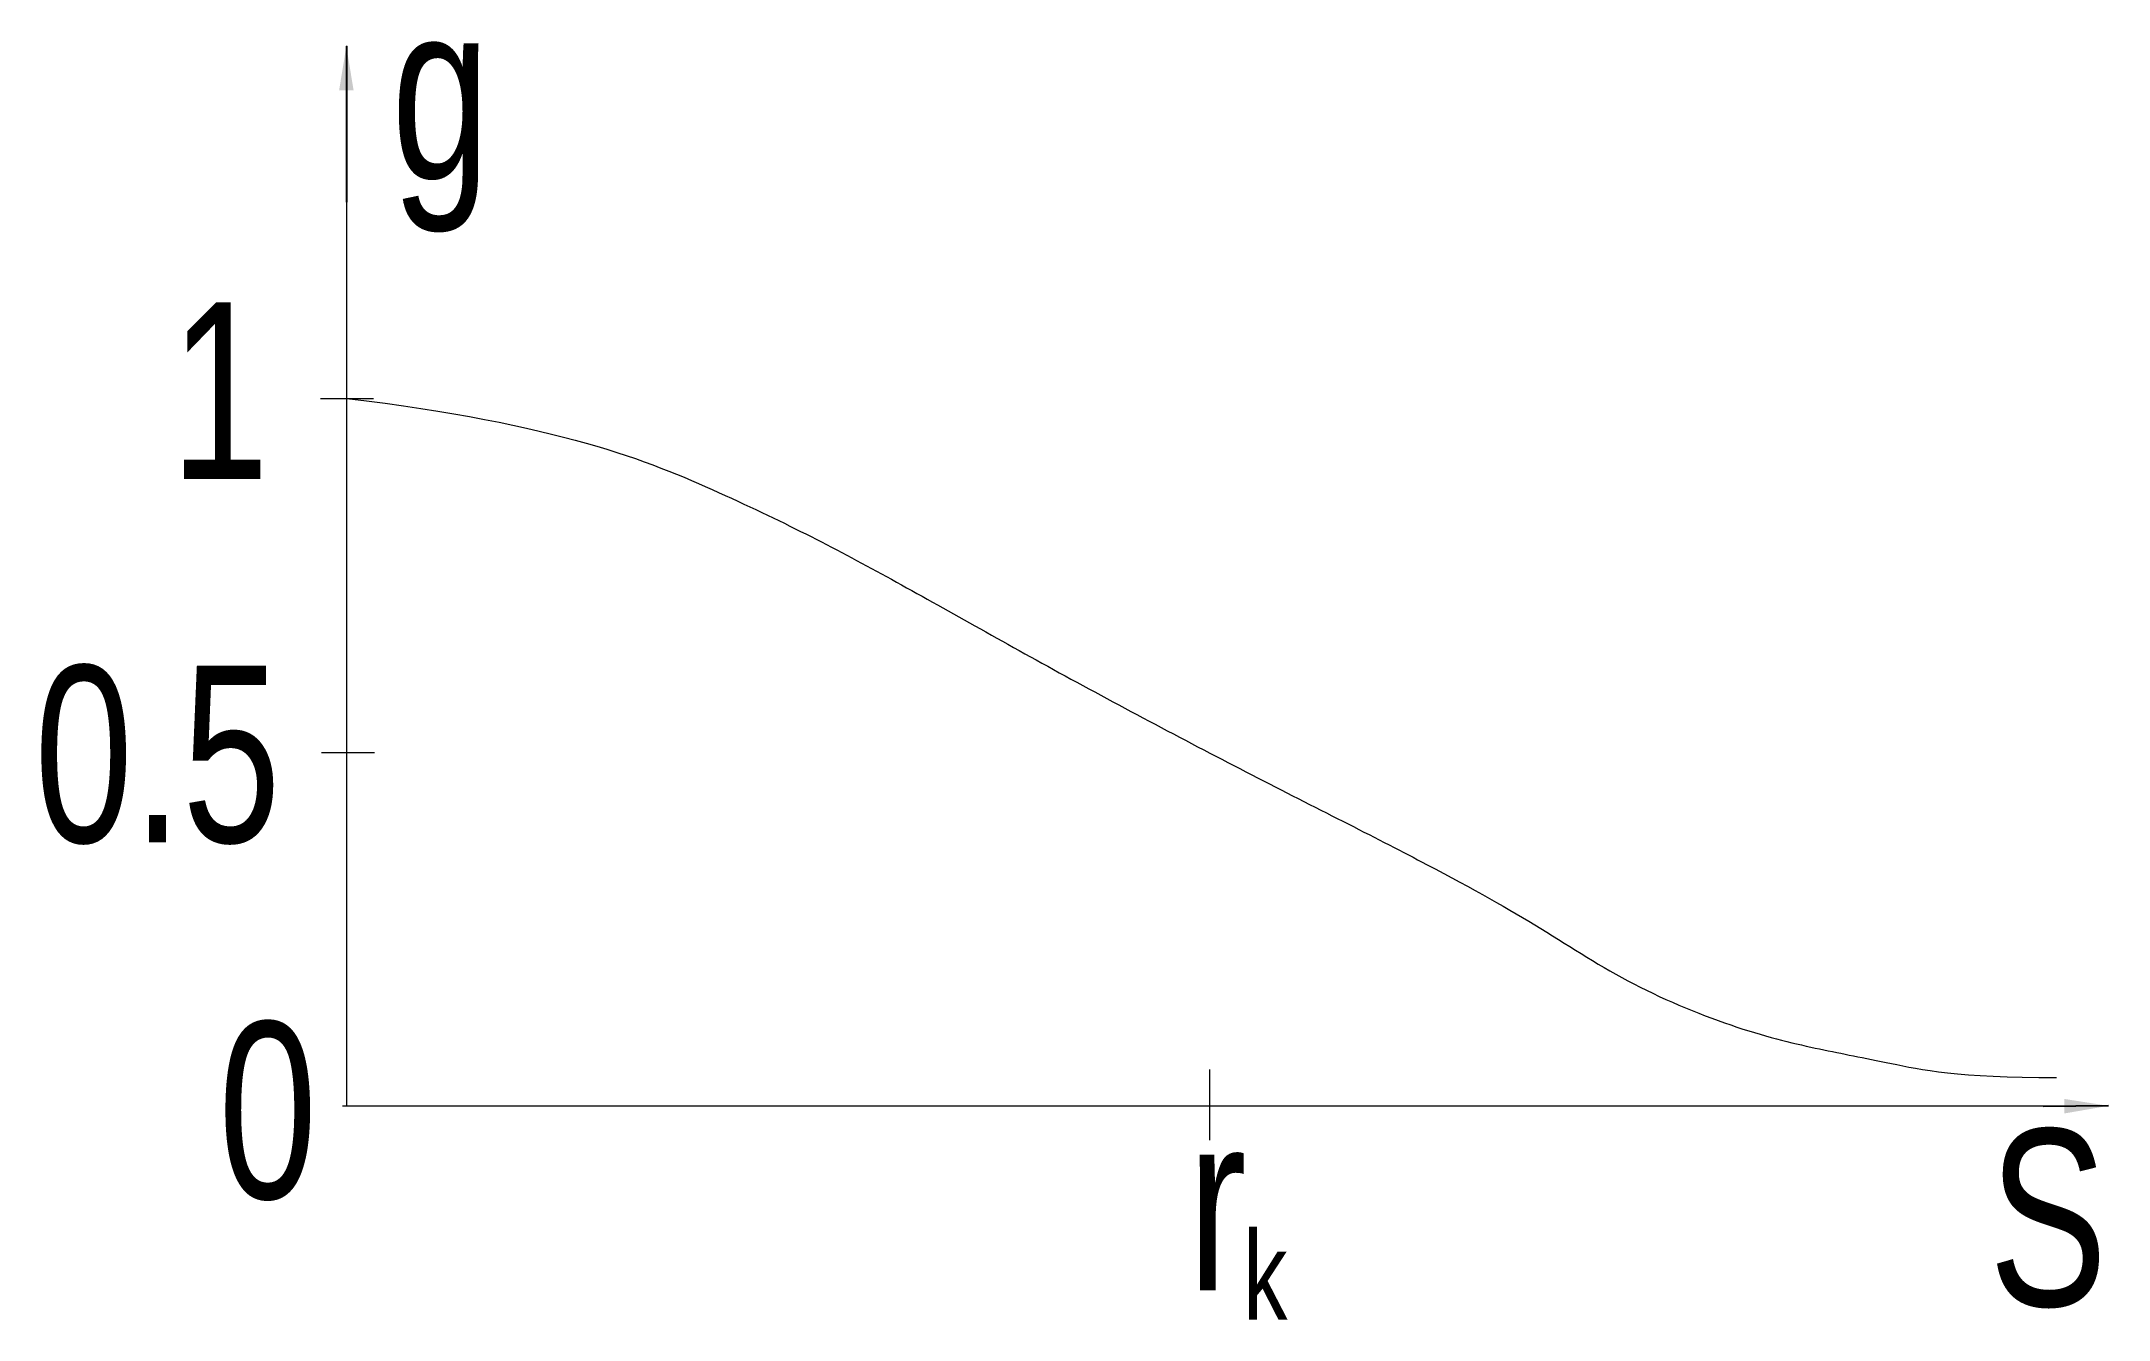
# Model space of a CAD drawing. Header units: millimetres. Extents: x -17 to 100, y -12 to 60.
import ezdxf

# ---------------------------------------------------------------- set-up
doc = ezdxf.new("R2010")
doc.units = ezdxf.units.MM
doc.layers.get('0').update_dxf_attribs({"linetype": 'CONTINUOUS', "lineweight": 0})
doc.styles.get("Standard").update_dxf_attribs({"font": 'txt', "width": 0.75})
doc.dimstyles.get("Standard").update_dxf_attribs({"dimtxt": 2.5, "dimasz": 2.5, "dimexe": 1.25, "dimexo": 0.625, "dimtad": 1, "dimtxsty": 'Standard', "dimcen": 2.5, "dimadec": 0, "dimazin": 0, "dimtfac": 1, "dimtmove": 0, "dimatfit": 3, "dimfxl": 1, "dimarcsym": 0})

msp = doc.modelspace()

# ---------------------------------------------------------------- linework, layer by layer
at = {"color": 7, "lineweight": 9}
for p, q in [((0, 0), (0, 60)), ((-1.5, 40.04), (1.5, 40.04)), ((-1.43, 19.99), (1.57, 19.99)), ((48.86, -1.95), (48.86, 2.05)), ((-0.25, 0), (99.75, 0)), ((48.91, 0), (48.91, 0))]:
    msp.add_line(p, q, dxfattribs=at)
msp.add_open_spline([(0, 40.04), (12, 38.6), (22.2, 34.4), (30.6, 30), (40.4, 24.4), (51.8, 18.4), (61.8, 13.4), (67.8, 10), (72.6, 6.8), (79, 4.2), (83.59, 3.15), (86.95, 2.52), (91.2, 1.6), (96.8, 1.6)], degree=3, dxfattribs=at)

# ---------------------------------------------------------------- texts
at = {"color": 7, "lineweight": 9, "width": 100, "attachment_point": 5}
for s, insert, char_height in [('g', (5.31, 55.94), 10), ('1', (-7.2, 40.48), 10), ('0.5', (-10.72, 19.84), 10), ('0', (-4.48, -0.32), 10), ('S', (96.32, -6.4), 10), ('r', (49.28, -5.44), 10), ('k', (52, -9.6), 5)]:
    msp.add_mtext(s, dxfattribs=dict(at, insert=insert, char_height=char_height))

# ---------------------------------------------------------------- leaders
at = {"color": 7, "lineweight": 9}
for points in [[(-0.03, 59.97), (-0.03, 51.14)], [(99.74, 0), (96.04, -0.03)]]:
    msp.add_leader(points, dimstyle='Standard', dxfattribs=at)

doc.saveas('drawing.dxf')
